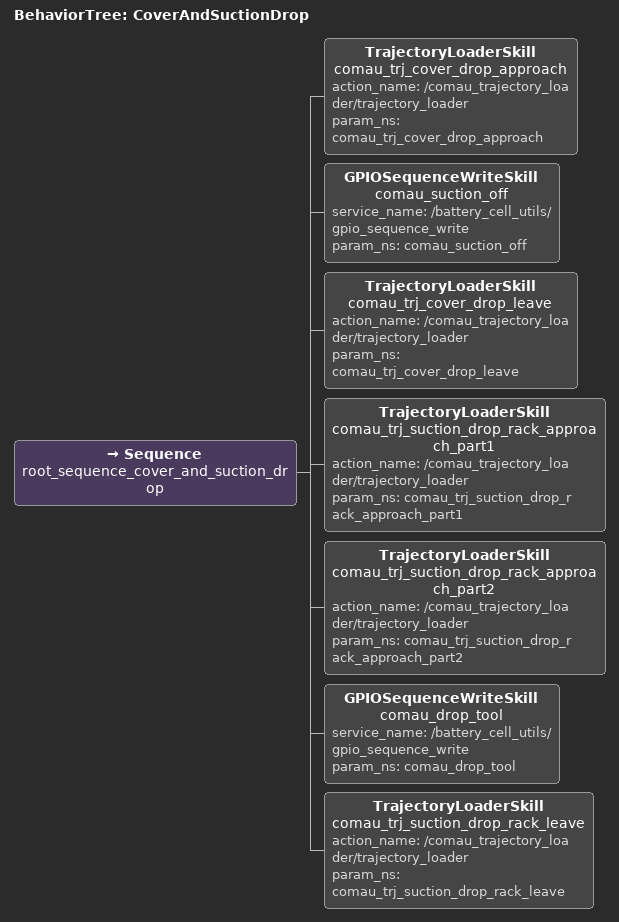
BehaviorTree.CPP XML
<root BTCPP_format="4" >
     <BehaviorTree ID="CoverAndSuctionDrop">
        <Sequence name="root_sequence_cover_and_suction_drop">
            <!-- CoverDrop -->
            <TrajectoryLoaderSkill name="comau_trj_cover_drop_approach" action_name= "/comau_trajectory_loader/trajectory_loader" param_ns="comau_trj_cover_drop_approach"/>
            <GPIOSequenceWriteSkill name="comau_suction_off" service_name="/battery_cell_utils/gpio_sequence_write" param_ns="comau_suction_off"/>
            <TrajectoryLoaderSkill name="comau_trj_cover_drop_leave" action_name= "/comau_trajectory_loader/trajectory_loader" param_ns="comau_trj_cover_drop_leave"/>

            <!-- SuctionDrop -->
            <TrajectoryLoaderSkill name="comau_trj_suction_drop_rack_approach_part1" action_name= "/comau_trajectory_loader/trajectory_loader" param_ns="comau_trj_suction_drop_rack_approach_part1"/>
            <TrajectoryLoaderSkill name="comau_trj_suction_drop_rack_approach_part2" action_name= "/comau_trajectory_loader/trajectory_loader" param_ns="comau_trj_suction_drop_rack_approach_part2"/>
            <GPIOSequenceWriteSkill name="comau_drop_tool" service_name="/battery_cell_utils/gpio_sequence_write" param_ns="comau_drop_tool"/>
            <TrajectoryLoaderSkill name="comau_trj_suction_drop_rack_leave" action_name= "/comau_trajectory_loader/trajectory_loader" param_ns="comau_trj_suction_drop_rack_leave"/>
        </Sequence>
     </BehaviorTree>
 </root>
